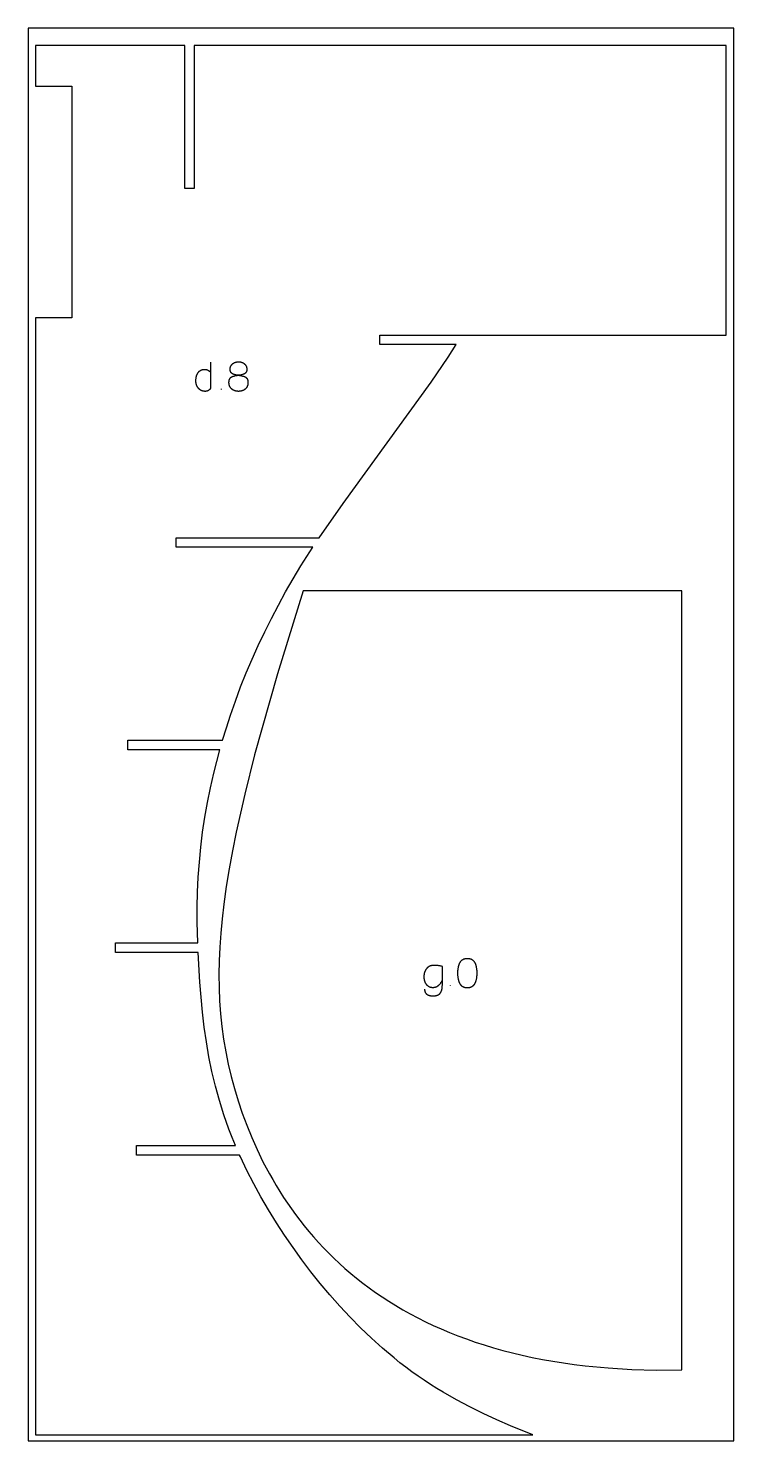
# Model space of a CAD drawing. Header units: millimetres. Extents: x 1718 to 33616, y 5029 to 7469.
# Drawn here: x 5398 to 6618, y 5029 to 7469 of the extents above; entities that cross this region are included whole.
import ezdxf

# ---------------------------------------------------------------- set-up
doc = ezdxf.new("R2010")
doc.units = ezdxf.units.MM
for name, color, linetype, true_color in [('ZZ_CORTE', 1, 'Continuous', 0xff0000), ('ZZ_GRABADO', 98, 'Continuous', 0x005600), ('ZZ_PANEL', 18, 'Continuous', 0x000000)]:
    doc.layers.add(name, color=color, linetype=linetype, true_color=true_color)

msp = doc.modelspace()

# ---------------------------------------------------------------- linework, layer by layer
at = {"layer": 'ZZ_CORTE'}
for points in [[(6138.3, 6922.7), (6006.1, 6922.7), (6006.1, 6939.2), (6148.4, 6939.2), (6605.4, 6939.2), (6605.4, 7439.2), (6518.3, 7439.2), (5685.4, 7439.2), (5685.4, 7192.2), (5668.9, 7192.2), (5668.9, 7439.2), (5410.8, 7439.2), (5410.8, 7369.2), (5473.7, 7369.2), (5473.7, 6969.2), (5410.8, 6969.2), (5410.8, 5039.2), (6270.7, 5039.2)], [(5901.6, 6589.2), (5942.7, 6648), (6095.3, 6857.9), (6124.3, 6901), (6138.3, 6922.7)], [(5890.6, 6572.7), (5654.2, 6572.7), (5654.2, 6589.2), (5901.6, 6589.2)], [(5734.4, 6239.2), (5741, 6261), (5748, 6282.6), (5756.6, 6307.1), (5765.7, 6331.5), (5775.3, 6355.6), (5785.5, 6379.5), (5796.1, 6403.2), (5807.3, 6426.7), (5818.9, 6449.9), (5831, 6472.9), (5843.5, 6495.7), (5856.5, 6518.2), (5870, 6540.4), (5890.6, 6572.7)], [(5873.6, 6497.3), (5829.2, 6354.2), (5789.7, 6214.2), (5772.7, 6146.4), (5757.9, 6080.6), (5751.5, 6048.5), (5745.7, 6017.1), (5740.8, 5986.4), (5736.6, 5956.4), (5733.6, 5931), (5731.3, 5906.2), (5729.6, 5881.9), (5728.6, 5858), (5728.2, 5834.6), (5728.5, 5811.6), (5729.4, 5789), (5731, 5766.7), (5733.3, 5744.7), (5736.2, 5722.9), (5739.8, 5701.3), (5744.1, 5679.9), (5749.1, 5658.7), (5754.9, 5637.5), (5761.3, 5616.4), (5768.4, 5595.3), (5776.2, 5574.2), (5784.8, 5553.2), (5794.2, 5532.2), (5804.3, 5511.3), (5809.7, 5500.9), (5815.3, 5490.5), (5821.1, 5480.3), (5827.1, 5470), (5833.4, 5459.8), (5839.9, 5449.7), (5846.6, 5439.7), (5853.5, 5429.7), (5860.7, 5419.9), (5868.1, 5410.1), (5875.7, 5400.4), (5883.6, 5390.8), (5891.8, 5381.3), (5900.2, 5371.9), (5908.8, 5362.7), (5917.7, 5353.6), (5926.9, 5344.5), (5936.4, 5335.7), (5946.1, 5326.9), (5956.1, 5318.3), (5966.3, 5309.9), (5976.9, 5301.6), (5987.7, 5293.5), (5998.9, 5285.5), (6010.3, 5277.7), (6022, 5270.1), (6034, 5262.7), (6046.3, 5255.5), (6058.9, 5248.4), (6071.9, 5241.6), (6085.1, 5234.9), (6098.7, 5228.5), (6112.6, 5222.3), (6126.8, 5216.3), (6141.3, 5210.5), (6156.2, 5205), (6171.4, 5199.7), (6186.9, 5194.7), (6202.8, 5189.8), (6219, 5185.3), (6235.6, 5181), (6252.5, 5177), (6269.8, 5173.2), (6287.4, 5169.8), (6305.4, 5166.6), (6323.8, 5163.7), (6342.5, 5161.1), (6361.6, 5158.7), (6401, 5155), (6441.9, 5152.6), (6484.3, 5151.4), (6528.4, 5151.7)], [(6528.4, 5151.7), (6528.4, 5254), (6528.4, 5270.5), (6528.4, 6497.3), (5873.6, 6497.3)], [(5763.9, 5522.7), (5585.4, 5522.7), (5585.4, 5539.2), (5756.8, 5539.2)], [(6270.7, 5039.2), (6232.4, 5055.1), (6208.6, 5065.5), (6185, 5076.4), (6161.7, 5087.9), (6138.7, 5100), (6116.1, 5112.9), (6105, 5119.6), (6094, 5126.5), (6083.1, 5133.6), (6072.4, 5140.9), (6061.8, 5148.4), (6051.4, 5156.2), (6041.1, 5164.1), (6030.9, 5172.2), (6011.1, 5188.9), (5991.8, 5206.3), (5973.1, 5224.3), (5955, 5242.8), (5937.3, 5261.8), (5920.1, 5281.2), (5903.4, 5301.1), (5887.3, 5321.3), (5871.6, 5341.9), (5856.4, 5362.9), (5841.6, 5384.2), (5827.5, 5405.9), (5813.8, 5428), (5800.7, 5450.3), (5788.2, 5473.1), (5776.4, 5496.2), (5765.3, 5519.6), (5763.9, 5522.7)]]:
    msp.add_lwpolyline(points, dxfattribs=at)
for points in [[(5729.6, 6222.7, 0), (5570.6, 6222.7, 0), (5570.6, 6239.2, 0), (5734.4, 6239.2, 0)], [(5691.5, 5889.2, 0), (5690.7, 5925.1, 0), (5690.6, 5951.1, 0), (5691.2, 5977, 0), (5692.4, 6003, 0), (5694.3, 6028.9, 0), (5696.8, 6054.8, 0), (5700, 6080.6, 0), (5703.9, 6106.2, 0), (5708.4, 6131.8, 0), (5713.5, 6157.3, 0), (5719.3, 6182.7, 0), (5724.3, 6202.7, 0), (5729.6, 6222.7, 0)], [(5692.2, 5872.7, 0), (5549.5, 5872.7, 0), (5549.5, 5889.2, 0), (5691.5, 5889.2, 0)], [(5756.8, 5539.2, 0), (5751, 5553.3, 0), (5745.5, 5567.6, 0), (5736.9, 5592, 0), (5729.1, 5616.8, 0), (5722.2, 5641.8, 0), (5716.1, 5667.1, 0), (5710.9, 5692.5, 0), (5706.4, 5718.1, 0), (5702.7, 5743.8, 0), (5699.6, 5769.6, 0), (5697.2, 5795.4, 0), (5695.1, 5821.3, 0), (5692.2, 5872.7, 0)]]:
    msp.add_polyline3d(points, dxfattribs=at)
at = {"layer": 'ZZ_GRABADO'}
for points in [[(5713.8, 6892.4), (5713.7, 6847.6)], [(5713.7, 6847.6), (5713.5, 6847.2), (5713.3, 6846.9), (5713.1, 6846.6), (5712.9, 6846.3), (5712.7, 6846), (5712.4, 6845.7), (5712.2, 6845.4), (5712, 6845.2), (5711.7, 6844.9), (5711.4, 6844.7), (5711.2, 6844.4), (5710.9, 6844.2), (5710.8, 6844.1), (5710.6, 6844), (5710.5, 6843.9), (5710.4, 6843.8), (5710.2, 6843.7), (5710.1, 6843.6), (5709.9, 6843.5), (5709.8, 6843.4), (5709.6, 6843.3), (5709.5, 6843.2), (5709.3, 6843.2), (5709.2, 6843.1), (5709, 6843), (5708.9, 6842.9), (5708.7, 6842.9), (5708.6, 6842.8), (5708.4, 6842.7), (5708.3, 6842.7), (5708.1, 6842.6), (5707.9, 6842.6), (5707.8, 6842.5), (5707.6, 6842.5), (5707.3, 6842.4), (5706.9, 6842.3), (5706.6, 6842.2), (5706.2, 6842.2), (5705.9, 6842.1), (5705.5, 6842.1), (5705.1, 6842), (5704.7, 6842), (5704.4, 6842), (5703.9, 6842), (5703.5, 6842), (5703, 6842.1), (5702.6, 6842.1), (5702.1, 6842.2), (5701.7, 6842.2), (5701.3, 6842.3), (5700.9, 6842.4), (5700.4, 6842.5), (5700, 6842.6), (5699.6, 6842.7), (5699.2, 6842.8), (5698.9, 6842.9), (5698.5, 6843.1), (5698.1, 6843.2), (5697.7, 6843.4), (5697.3, 6843.6), (5697, 6843.8), (5696.6, 6844), (5696.3, 6844.2), (5695.9, 6844.4), (5695.6, 6844.6), (5695.2, 6844.9), (5694.9, 6845.1), (5694.6, 6845.4), (5694.3, 6845.7), (5694, 6846), (5693.7, 6846.3), (5693.3, 6846.6), (5693.1, 6846.9), (5692.8, 6847.2), (5692.5, 6847.5), (5692.2, 6847.9), (5692, 6848.2), (5691.7, 6848.5), (5691.5, 6848.9), (5691.3, 6849.2), (5691, 6849.6), (5690.8, 6849.9), (5690.6, 6850.3), (5690.4, 6850.6), (5690.2, 6851), (5690.1, 6851.4), (5689.9, 6851.7), (5689.7, 6852.1), (5689.6, 6852.5), (5689.4, 6852.9), (5689.3, 6853.3), (5689.2, 6853.7), (5689.1, 6854.1), (5688.9, 6854.5), (5688.8, 6854.9), (5688.7, 6855.3), (5688.7, 6855.8), (5688.6, 6856.2), (5688.5, 6856.6), (5688.4, 6857.1), (5688.4, 6857.5), (5688.3, 6857.9), (5688.3, 6858.4), (5688.3, 6858.8), (5688.3, 6859.3), (5688.2, 6859.8), (5688.2, 6860.2), (5688.3, 6861.2), (5688.3, 6862.2), (5688.4, 6863.2), (5688.5, 6864.1), (5688.6, 6865), (5688.7, 6865.9), (5688.9, 6866.8), (5689, 6867.2), (5689.1, 6867.6), (5689.2, 6868.1), (5689.3, 6868.5), (5689.4, 6868.9), (5689.6, 6869.3), (5689.7, 6869.7), (5689.8, 6870), (5690, 6870.4), (5690.2, 6870.8), (5690.3, 6871.2), (5690.5, 6871.5), (5690.7, 6871.9), (5690.8, 6872.3), (5691, 6872.6), (5691.2, 6872.9), (5691.4, 6873.3), (5691.6, 6873.6), (5691.9, 6874), (5692.1, 6874.4), (5692.4, 6874.7), (5692.7, 6875.1), (5693, 6875.4), (5693.3, 6875.8), (5693.6, 6876.1), (5693.9, 6876.4), (5694.2, 6876.7), (5694.5, 6877), (5694.8, 6877.2), (5695.1, 6877.5), (5695.5, 6877.7), (5695.8, 6877.9), (5696.2, 6878.2), (5696.6, 6878.4), (5696.9, 6878.6), (5697.3, 6878.7), (5697.7, 6878.9), (5698.1, 6879.1), (5698.5, 6879.2), (5698.9, 6879.3), (5699.3, 6879.4), (5699.7, 6879.5), (5700.2, 6879.6), (5700.6, 6879.7), (5701, 6879.8), (5701.5, 6879.8), (5701.9, 6879.9), (5702.4, 6879.9), (5702.9, 6879.9), (5703.4, 6879.9), (5703.8, 6879.9), (5704.1, 6879.9), (5704.5, 6879.9), (5704.9, 6879.9), (5705.3, 6879.8), (5705.6, 6879.8), (5706, 6879.7), (5706.3, 6879.6), (5706.7, 6879.5), (5707.1, 6879.4), (5707.4, 6879.3), (5707.7, 6879.2), (5708.1, 6879.1), (5708.4, 6879), (5708.7, 6878.8), (5709.1, 6878.7), (5709.4, 6878.5), (5709.7, 6878.3), (5710, 6878.2), (5710.3, 6878), (5710.6, 6877.8), (5710.9, 6877.6), (5711.2, 6877.3), (5711.5, 6877.1), (5711.8, 6876.9), (5712.1, 6876.6), (5712.4, 6876.4), (5712.7, 6876.1), (5712.9, 6875.8), (5713.2, 6875.5), (5713.5, 6875.2), (5713.7, 6874.9)], [(5732.7, 6845.4), (5732.7, 6846.4)], [(6114.5, 5848.6), (6113.2, 5848.9), (6112, 5849.2), (6110.8, 5849.4), (6109.6, 5849.7), (6108.4, 5849.9), (6107.3, 5850), (6106.1, 5850.2), (6105, 5850.3), (6103.9, 5850.4), (6102.7, 5850.4), (6101.6, 5850.4), (6100.6, 5850.4), (6099.5, 5850.4), (6098.4, 5850.3), (6097.4, 5850.2), (6096, 5850), (6095.6, 5850), (6095.2, 5849.9), (6094.8, 5849.8), (6094.5, 5849.7), (6094.1, 5849.6), (6093.8, 5849.5), (6093.4, 5849.4), (6093.1, 5849.3), (6092.7, 5849.1), (6092.4, 5849), (6092, 5848.8), (6091.7, 5848.6), (6091.4, 5848.5), (6091, 5848.3), (6090.7, 5848.1), (6090.4, 5847.9), (6090.1, 5847.6), (6089.8, 5847.4), (6089.5, 5847.1), (6089.2, 5846.9), (6088.9, 5846.6), (6088.6, 5846.3), (6088.3, 5846.1), (6088, 5845.8), (6087.7, 5845.4), (6087.5, 5845.1), (6087.2, 5844.8), (6086.9, 5844.5), (6086.6, 5844.1), (6086.4, 5843.7), (6086.1, 5843.4), (6085.9, 5843), (6085.7, 5842.7), (6085.5, 5842.4), (6085.3, 5842), (6085.1, 5841.7), (6084.9, 5841.3), (6084.7, 5841), (6084.5, 5840.6), (6084.4, 5840.3), (6084.2, 5839.9), (6084.1, 5839.5), (6083.9, 5839.1), (6083.8, 5838.8), (6083.7, 5838.4), (6083.5, 5838), (6083.4, 5837.6), (6083.3, 5837.2), (6083.2, 5836.8), (6083.1, 5836.4), (6083, 5836), (6083, 5835.5), (6082.9, 5835.1), (6082.8, 5834.7), (6082.8, 5834.3), (6082.7, 5833.4), (6082.6, 5832.5), (6082.5, 5831.6), (6082.5, 5830.6), (6082.5, 5829.7), (6082.6, 5828.8), (6082.6, 5828.3), (6082.7, 5827.9), (6082.7, 5827.4), (6082.8, 5827), (6082.8, 5826.5), (6082.9, 5826.1), (6083, 5825.7), (6083.1, 5825.2), (6083.2, 5824.8), (6083.3, 5824.4), (6083.4, 5824), (6083.5, 5823.6), (6083.6, 5823.2), (6083.8, 5822.8), (6083.9, 5822.4), (6084.1, 5822.1), (6084.2, 5821.7), (6084.4, 5821.3), (6084.6, 5820.9), (6084.7, 5820.6), (6084.9, 5820.2), (6085.1, 5819.9), (6085.3, 5819.5), (6085.5, 5819.2), (6085.8, 5818.9), (6086, 5818.5), (6086.2, 5818.2), (6086.5, 5817.9), (6086.7, 5817.5), (6087, 5817.2), (6087.3, 5816.9), (6087.6, 5816.6), (6087.9, 5816.3), (6088.2, 5816), (6088.5, 5815.7), (6088.8, 5815.4), (6089.1, 5815.2), (6089.5, 5814.9), (6089.8, 5814.7), (6090.1, 5814.5), (6090.5, 5814.3), (6090.8, 5814.1), (6091.2, 5813.9), (6091.5, 5813.7), (6091.9, 5813.5), (6092.3, 5813.4), (6092.7, 5813.2), (6093.1, 5813.1), (6093.5, 5813), (6093.9, 5812.9), (6094.3, 5812.8), (6094.7, 5812.7), (6095.1, 5812.6), (6095.5, 5812.5), (6096, 5812.5), (6096.4, 5812.4), (6096.8, 5812.4), (6097.3, 5812.3), (6097.7, 5812.3), (6098.2, 5812.3), (6098.5, 5812.3), (6098.8, 5812.3), (6099.1, 5812.3), (6099.4, 5812.4), (6099.7, 5812.4), (6100, 5812.4), (6100.3, 5812.5), (6100.6, 5812.5), (6100.9, 5812.6), (6101.2, 5812.6), (6101.5, 5812.7), (6101.8, 5812.8), (6102.1, 5812.8), (6102.4, 5812.9), (6102.7, 5813), (6103, 5813.1), (6103.3, 5813.2), (6103.5, 5813.3), (6103.8, 5813.4), (6104.1, 5813.5), (6104.4, 5813.7), (6104.6, 5813.8), (6104.9, 5813.9), (6105.2, 5814.1), (6105.5, 5814.2), (6105.7, 5814.4), (6106, 5814.5), (6106.2, 5814.7), (6106.5, 5814.9), (6106.8, 5815.1), (6107, 5815.3), (6107.3, 5815.4), (6107.5, 5815.6), (6107.8, 5815.8), (6108, 5816.1), (6108.3, 5816.3), (6108.8, 5816.7), (6109.3, 5817.2), (6109.7, 5817.7), (6110.2, 5818.2), (6110.7, 5818.8), (6111.1, 5819.3), (6111.6, 5819.9), (6112, 5820.6), (6112.4, 5821.2), (6112.8, 5821.9), (6113.3, 5822.6), (6113.7, 5823.3), (6114.1, 5824), (6114.5, 5824.8)], [(6114.5, 5817.2), (6114.5, 5848.6)], [(6083.8, 5809.3), (6083.8, 5809), (6083.8, 5808.6), (6083.8, 5808.2), (6083.8, 5807.9), (6083.8, 5807.5), (6083.9, 5807.2), (6083.9, 5806.8), (6084, 5806.5), (6084, 5806.2), (6084.1, 5805.9), (6084.2, 5805.5), (6084.3, 5805.2), (6084.4, 5804.9), (6084.5, 5804.6), (6084.6, 5804.3), (6084.8, 5804), (6084.9, 5803.8), (6085, 5803.5), (6085.2, 5803.2), (6085.4, 5803), (6085.5, 5802.7), (6085.7, 5802.5), (6085.9, 5802.2), (6086.1, 5802), (6086.3, 5801.7), (6086.5, 5801.5), (6086.8, 5801.3), (6087, 5801.1), (6087.2, 5800.9), (6087.5, 5800.7), (6087.8, 5800.5), (6088, 5800.3), (6088.3, 5800.1), (6088.5, 5800), (6088.8, 5799.8), (6089, 5799.7), (6089.3, 5799.5), (6089.5, 5799.4), (6089.8, 5799.3), (6090.1, 5799.1), (6090.3, 5799), (6090.6, 5798.9), (6090.9, 5798.8), (6091.2, 5798.7), (6091.5, 5798.6), (6091.8, 5798.5), (6092.1, 5798.4), (6092.4, 5798.3), (6092.7, 5798.2), (6093.1, 5798.1), (6093.4, 5798.1), (6093.7, 5798), (6094.4, 5797.9), (6095.1, 5797.8), (6095.8, 5797.7), (6096.6, 5797.7), (6097.3, 5797.7), (6098.1, 5797.6), (6098.7, 5797.7), (6099.2, 5797.7), (6099.8, 5797.7), (6100.3, 5797.7), (6100.9, 5797.8), (6101.4, 5797.8), (6101.9, 5797.9), (6102.4, 5798), (6102.9, 5798.1), (6103.4, 5798.2), (6103.9, 5798.3), (6104.3, 5798.4), (6104.8, 5798.5), (6105.2, 5798.7), (6105.7, 5798.8), (6106.1, 5799), (6106.5, 5799.2), (6106.9, 5799.4), (6107.3, 5799.6), (6107.6, 5799.8), (6108, 5800), (6108.2, 5800.1), (6108.4, 5800.2), (6108.5, 5800.3), (6108.7, 5800.4), (6108.9, 5800.6), (6109, 5800.7), (6109.2, 5800.8), (6109.4, 5800.9), (6109.5, 5801.1), (6109.7, 5801.2), (6109.8, 5801.4), (6110, 5801.5), (6110.1, 5801.6), (6110.3, 5801.8), (6110.4, 5801.9), (6110.5, 5802.1), (6110.7, 5802.2), (6110.8, 5802.4), (6110.9, 5802.6), (6111.1, 5802.7), (6111.2, 5802.9), (6111.3, 5803.1), (6111.5, 5803.3), (6111.7, 5803.6), (6111.9, 5803.9), (6112, 5804.3), (6112.2, 5804.6), (6112.4, 5804.9), (6112.5, 5805.3), (6112.7, 5805.6), (6112.8, 5806), (6113, 5806.4), (6113.1, 5806.8), (6113.2, 5807.2), (6113.4, 5807.6), (6113.5, 5808), (6113.6, 5808.4), (6113.7, 5808.9), (6113.8, 5809.3), (6113.9, 5809.8), (6114, 5810.7), (6114.2, 5811.7), (6114.3, 5812.7), (6114.4, 5813.8), (6114.4, 5814.9), (6114.5, 5816), (6114.5, 5817.2)], [(6128.5, 5814.8), (6128.5, 5815.9)]]:
    msp.add_lwpolyline(points, dxfattribs=at)
for points in [[(5761.6, 6869.8), (5760.1, 6869.9), (5758.6, 6870.1), (5757.9, 6870.2), (5757.2, 6870.3), (5756.6, 6870.5), (5756, 6870.6), (5755.4, 6870.8), (5754.8, 6870.9), (5754.3, 6871.1), (5753.8, 6871.3), (5753.5, 6871.3), (5753.3, 6871.4), (5753, 6871.5), (5752.8, 6871.6), (5752.6, 6871.7), (5752.4, 6871.8), (5752.2, 6871.9), (5752, 6872.1), (5751.7, 6872.2), (5751.4, 6872.4), (5751.2, 6872.6), (5750.9, 6872.7), (5750.7, 6872.9), (5750.4, 6873.1), (5750.2, 6873.3), (5750.1, 6873.4), (5750, 6873.5), (5749.9, 6873.6), (5749.8, 6873.7), (5749.7, 6873.8), (5749.6, 6873.9), (5749.5, 6874), (5749.4, 6874.1), (5749.3, 6874.3), (5749.2, 6874.4), (5749.2, 6874.5), (5749.1, 6874.6), (5749, 6874.7), (5748.9, 6874.8), (5748.8, 6875), (5748.8, 6875.1), (5748.7, 6875.2), (5748.6, 6875.3), (5748.5, 6875.5), (5748.5, 6875.6), (5748.4, 6875.7), (5748.4, 6875.9), (5748.3, 6876), (5748.2, 6876.1), (5748.1, 6876.4), (5748, 6876.7), (5747.9, 6877), (5747.9, 6877.3), (5747.8, 6877.6), (5747.7, 6877.9), (5747.7, 6878.2), (5747.6, 6878.5), (5747.6, 6878.8), (5747.5, 6879.1), (5747.5, 6879.5), (5747.5, 6879.8), (5747.5, 6880.2), (5747.5, 6880.5), (5747.5, 6880.9), (5747.5, 6881.2), (5747.6, 6881.6), (5747.6, 6881.9), (5747.7, 6882.2), (5747.7, 6882.6), (5747.8, 6882.9), (5747.8, 6883.2), (5747.9, 6883.5), (5748, 6883.8), (5748.1, 6884.1), (5748.2, 6884.5), (5748.3, 6884.8), (5748.5, 6885.1), (5748.6, 6885.4), (5748.7, 6885.6), (5748.9, 6885.9), (5749, 6886.2), (5749.2, 6886.5), (5749.4, 6886.8), (5749.6, 6887), (5749.7, 6887.3), (5749.9, 6887.6), (5750.2, 6887.8), (5750.4, 6888.1), (5750.6, 6888.3), (5750.8, 6888.6), (5751.1, 6888.8), (5751.3, 6889.1), (5751.6, 6889.3), (5751.8, 6889.5), (5752.1, 6889.8), (5752.4, 6890), (5752.6, 6890.2), (5752.9, 6890.4), (5753.2, 6890.6), (5753.5, 6890.7), (5753.8, 6890.9), (5754, 6891.1), (5754.3, 6891.3), (5754.6, 6891.4), (5754.9, 6891.6), (5755.2, 6891.7), (5755.5, 6891.8), (5755.8, 6892), (5756.1, 6892.1), (5756.4, 6892.2), (5756.8, 6892.3), (5757.1, 6892.4), (5757.4, 6892.5), (5757.7, 6892.6), (5758.1, 6892.7), (5758.4, 6892.7), (5758.7, 6892.8), (5759.1, 6892.9), (5759.4, 6892.9), (5759.7, 6893), (5760.1, 6893), (5760.4, 6893), (5760.8, 6893.1), (5761.1, 6893.1), (5761.5, 6893.1), (5761.9, 6893.1), (5762.2, 6893.1), (5762.6, 6893.1), (5763, 6893.1), (5763.4, 6893), (5763.7, 6893), (5764.1, 6893), (5764.4, 6892.9), (5764.8, 6892.9), (5765.1, 6892.8), (5765.5, 6892.8), (5765.8, 6892.7), (5766.1, 6892.6), (5766.5, 6892.5), (5766.8, 6892.4), (5767.1, 6892.3), (5767.4, 6892.2), (5767.7, 6892.1), (5768.1, 6892), (5768.4, 6891.9), (5768.7, 6891.7), (5769, 6891.6), (5769.3, 6891.4), (5769.6, 6891.3), (5769.8, 6891.1), (5770.1, 6891), (5770.4, 6890.8), (5770.7, 6890.6), (5771, 6890.4), (5771.2, 6890.2), (5771.5, 6890), (5771.8, 6889.8), (5772, 6889.6), (5772.3, 6889.4), (5772.5, 6889.2), (5772.8, 6888.9), (5773, 6888.7), (5773.3, 6888.4), (5773.5, 6888.2), (5773.7, 6887.9), (5773.9, 6887.6), (5774.1, 6887.4), (5774.3, 6887.1), (5774.5, 6886.8), (5774.7, 6886.6), (5774.8, 6886.3), (5775, 6886), (5775.2, 6885.7), (5775.3, 6885.4), (5775.4, 6885.1), (5775.6, 6884.8), (5775.7, 6884.5), (5775.8, 6884.2), (5775.9, 6883.8), (5776, 6883.5), (5776, 6883.2), (5776.1, 6882.8), (5776.2, 6882.5), (5776.2, 6882.2), (5776.3, 6881.8), (5776.3, 6881.5), (5776.4, 6881.1), (5776.4, 6880.8), (5776.4, 6880.4), (5776.4, 6880), (5776.4, 6879.7), (5776.4, 6879.4), (5776.4, 6879.1), (5776.3, 6878.8), (5776.3, 6878.6), (5776.3, 6878.3), (5776.2, 6878), (5776.2, 6877.7), (5776.1, 6877.5), (5776, 6877.2), (5776, 6877), (5775.9, 6876.7), (5775.8, 6876.5), (5775.7, 6876.2), (5775.6, 6876), (5775.5, 6875.7), (5775.4, 6875.5), (5775.2, 6875.3), (5775.1, 6875.1), (5775, 6874.9), (5774.8, 6874.6), (5774.6, 6874.4), (5774.5, 6874.2), (5774.3, 6874), (5774.1, 6873.8), (5774, 6873.7), (5773.8, 6873.5), (5773.6, 6873.3), (5773.4, 6873.1), (5773.2, 6872.9), (5772.9, 6872.8), (5772.7, 6872.6), (5772.5, 6872.5), (5772.2, 6872.3), (5772, 6872.2), (5771.7, 6872), (5771.5, 6871.9), (5771.2, 6871.7), (5770.9, 6871.6), (5770.6, 6871.5), (5770.3, 6871.4), (5770, 6871.2), (5769.7, 6871.1), (5769.4, 6871), (5769.1, 6870.9), (5768.8, 6870.8), (5768.4, 6870.7), (5768.1, 6870.6), (5767.4, 6870.5), (5766.7, 6870.3), (5765.9, 6870.2), (5765.1, 6870.1), (5764.3, 6870), (5763.4, 6869.9), (5762.5, 6869.8), (5761.6, 6869.8), (5763.7, 6869.5), (5765.7, 6869.2), (5767.4, 6868.9), (5768.9, 6868.5), (5769.6, 6868.4), (5770.3, 6868.2), (5770.9, 6868), (5771.5, 6867.8), (5772, 6867.7), (5772.3, 6867.6), (5772.5, 6867.5), (5772.7, 6867.4), (5772.9, 6867.3), (5773.1, 6867.2), (5773.3, 6867.1), (5773.6, 6866.9), (5773.8, 6866.8), (5773.9, 6866.7), (5774.1, 6866.6), (5774.2, 6866.5), (5774.4, 6866.4), (5774.5, 6866.3), (5774.6, 6866.2), (5774.8, 6866.1), (5774.9, 6866), (5775.1, 6865.9), (5775.2, 6865.8), (5775.3, 6865.7), (5775.4, 6865.6), (5775.6, 6865.4), (5775.7, 6865.3), (5775.8, 6865.2), (5775.9, 6865.1), (5776, 6864.9), (5776.1, 6864.8), (5776.2, 6864.7), (5776.3, 6864.5), (5776.4, 6864.4), (5776.5, 6864.3), (5776.6, 6864.1), (5776.7, 6864), (5776.8, 6863.8), (5776.9, 6863.7), (5777, 6863.5), (5777.1, 6863.4), (5777.2, 6863.2), (5777.2, 6863.1), (5777.3, 6862.9), (5777.4, 6862.7), (5777.5, 6862.6), (5777.5, 6862.4), (5777.6, 6862.2), (5777.7, 6861.9), (5777.8, 6861.6), (5777.9, 6861.2), (5778, 6860.8), (5778.1, 6860.5), (5778.2, 6860.1), (5778.3, 6859.7), (5778.3, 6859.3), (5778.4, 6858.9), (5778.4, 6858.5), (5778.4, 6858), (5778.4, 6857.6), (5778.4, 6857.2), (5778.4, 6856.7), (5778.4, 6856.3), (5778.4, 6855.9), (5778.4, 6855.5), (5778.3, 6855.1), (5778.3, 6854.7), (5778.2, 6854.3), (5778.1, 6853.9), (5778.1, 6853.5), (5778, 6853.1), (5777.9, 6852.7), (5777.8, 6852.4), (5777.6, 6852), (5777.5, 6851.6), (5777.4, 6851.3), (5777.2, 6850.9), (5777.1, 6850.6), (5776.9, 6850.2), (5776.7, 6849.9), (5776.6, 6849.6), (5776.4, 6849.2), (5776.2, 6848.9), (5775.9, 6848.6), (5775.7, 6848.3), (5775.5, 6848), (5775.3, 6847.7), (5775, 6847.4), (5774.7, 6847.1), (5774.5, 6846.8), (5774.2, 6846.6), (5773.9, 6846.3), (5773.6, 6846), (5773.3, 6845.8), (5773, 6845.5), (5772.7, 6845.3), (5772.4, 6845.1), (5772.1, 6844.9), (5771.8, 6844.7), (5771.5, 6844.5), (5771.1, 6844.3), (5770.8, 6844.1), (5770.5, 6843.9), (5770.1, 6843.7), (5769.8, 6843.6), (5769.4, 6843.4), (5769.1, 6843.3), (5768.7, 6843.2), (5768.4, 6843), (5768, 6842.9), (5767.6, 6842.8), (5767.3, 6842.7), (5766.9, 6842.6), (5766.5, 6842.5), (5766.1, 6842.4), (5765.7, 6842.3), (5765.3, 6842.3), (5764.9, 6842.2), (5764.5, 6842.2), (5764.1, 6842.1), (5763.7, 6842.1), (5763.2, 6842.1), (5762.8, 6842), (5762.4, 6842), (5761.9, 6842), (5761.5, 6842), (5761.1, 6842), (5760.6, 6842.1), (5760.2, 6842.1), (5759.8, 6842.1), (5759.4, 6842.2), (5759, 6842.2), (5758.6, 6842.3), (5758.2, 6842.3), (5757.8, 6842.4), (5757.4, 6842.5), (5757, 6842.6), (5756.6, 6842.7), (5756.2, 6842.8), (5755.9, 6842.9), (5755.5, 6843), (5755.1, 6843.2), (5754.8, 6843.3), (5754.4, 6843.5), (5754.1, 6843.6), (5753.7, 6843.8), (5753.4, 6843.9), (5753.1, 6844.1), (5752.7, 6844.3), (5752.4, 6844.5), (5752.1, 6844.7), (5751.8, 6844.9), (5751.5, 6845.1), (5751.2, 6845.4), (5750.9, 6845.6), (5750.6, 6845.8), (5750.3, 6846.1), (5750, 6846.4), (5749.7, 6846.6), (5749.4, 6846.9), (5749.2, 6847.2), (5748.9, 6847.5), (5748.7, 6847.8), (5748.4, 6848.1), (5748.2, 6848.4), (5748, 6848.7), (5747.8, 6849), (5747.6, 6849.4), (5747.4, 6849.7), (5747.2, 6850), (5747, 6850.4), (5746.8, 6850.7), (5746.7, 6851), (5746.5, 6851.4), (5746.4, 6851.8), (5746.3, 6852.1), (5746.2, 6852.5), (5746.1, 6852.9), (5746, 6853.2), (5745.9, 6853.6), (5745.8, 6854), (5745.7, 6854.4), (5745.7, 6854.8), (5745.6, 6855.2), (5745.6, 6855.6), (5745.5, 6856.1), (5745.5, 6856.5), (5745.5, 6856.9), (5745.5, 6857.3), (5745.5, 6857.8), (5745.5, 6858.2), (5745.5, 6858.6), (5745.6, 6859.1), (5745.6, 6859.5), (5745.7, 6859.9), (5745.7, 6860.2), (5745.8, 6860.6), (5745.9, 6861), (5746, 6861.4), (5746.1, 6861.7), (5746.2, 6862.1), (5746.3, 6862.4), (5746.4, 6862.7), (5746.5, 6862.9), (5746.5, 6863), (5746.6, 6863.2), (5746.7, 6863.3), (5746.8, 6863.5), (5746.8, 6863.6), (5746.9, 6863.8), (5747, 6863.9), (5747.1, 6864.1), (5747.2, 6864.2), (5747.3, 6864.4), (5747.4, 6864.5), (5747.5, 6864.6), (5747.6, 6864.8), (5747.7, 6864.9), (5747.8, 6865), (5747.9, 6865.1), (5748, 6865.3), (5748.1, 6865.4), (5748.2, 6865.5), (5748.3, 6865.6), (5748.4, 6865.7), (5748.5, 6865.8), (5748.7, 6866), (5748.8, 6866.1), (5748.9, 6866.2), (5749, 6866.3), (5749.2, 6866.4), (5749.3, 6866.5), (5749.4, 6866.6), (5749.6, 6866.7), (5749.7, 6866.8), (5749.8, 6866.8), (5750, 6866.9), (5750.1, 6867), (5750.3, 6867.1), (5750.5, 6867.2), (5750.6, 6867.3), (5750.8, 6867.4), (5751, 6867.4), (5751.2, 6867.5), (5751.5, 6867.6), (5752, 6867.8), (5752.5, 6868), (5753.1, 6868.1), (5753.7, 6868.3), (5754.4, 6868.5), (5755.9, 6868.8), (5757.6, 6869.1), (5759.5, 6869.4)], [(6141.4, 5837), (6141.4, 5838.5), (6141.4, 5840.1), (6141.5, 5841.5), (6141.6, 5843), (6141.8, 5844.3), (6141.9, 5845.7), (6142.2, 5846.9), (6142.4, 5848.2), (6142.5, 5848.8), (6142.7, 5849.3), (6142.8, 5849.9), (6143, 5850.5), (6143.1, 5851), (6143.3, 5851.5), (6143.5, 5852.1), (6143.7, 5852.6), (6143.9, 5853.1), (6144.1, 5853.5), (6144.3, 5854), (6144.5, 5854.5), (6144.7, 5854.9), (6145, 5855.3), (6145.2, 5855.7), (6145.5, 5856.2), (6145.7, 5856.5), (6146, 5856.9), (6146.3, 5857.3), (6146.5, 5857.7), (6146.8, 5858), (6147.1, 5858.3), (6147.4, 5858.6), (6147.7, 5859), (6148.1, 5859.2), (6148.4, 5859.5), (6148.7, 5859.8), (6149.1, 5860), (6149.4, 5860.3), (6149.8, 5860.5), (6150.2, 5860.7), (6150.6, 5860.9), (6150.9, 5861.1), (6151.3, 5861.3), (6151.7, 5861.5), (6152.1, 5861.6), (6152.6, 5861.8), (6153, 5861.9), (6153.4, 5862), (6153.9, 5862.1), (6154.3, 5862.2), (6154.8, 5862.3), (6155.2, 5862.4), (6155.7, 5862.4), (6156.2, 5862.5), (6156.7, 5862.5), (6157.2, 5862.5), (6157.7, 5862.5), (6158.2, 5862.5), (6158.7, 5862.5), (6159.2, 5862.5), (6159.7, 5862.4), (6160.1, 5862.4), (6160.6, 5862.3), (6161.1, 5862.2), (6161.5, 5862.1), (6162, 5862), (6162.4, 5861.9), (6162.8, 5861.8), (6163.2, 5861.6), (6163.6, 5861.5), (6164, 5861.3), (6164.4, 5861.1), (6164.8, 5860.9), (6165.2, 5860.7), (6165.6, 5860.5), (6165.9, 5860.3), (6166.3, 5860), (6166.6, 5859.8), (6167, 5859.5), (6167.3, 5859.2), (6167.6, 5859), (6167.9, 5858.6), (6168.2, 5858.3), (6168.5, 5858), (6168.8, 5857.7), (6169.1, 5857.3), (6169.4, 5856.9), (6169.7, 5856.5), (6169.9, 5856.2), (6170.2, 5855.7), (6170.4, 5855.3), (6170.6, 5854.9), (6170.9, 5854.5), (6171.1, 5854), (6171.3, 5853.5), (6171.5, 5853.1), (6171.7, 5852.6), (6171.9, 5852.1), (6172.1, 5851.5), (6172.2, 5851), (6172.4, 5850.5), (6172.6, 5849.9), (6172.7, 5849.3), (6172.8, 5848.8), (6173, 5848.2), (6173.2, 5846.9), (6173.4, 5845.7), (6173.6, 5844.3), (6173.7, 5843), (6173.9, 5841.5), (6173.9, 5840.1), (6174, 5838.5), (6174, 5837), (6174, 5834.9), (6173.9, 5833), (6173.7, 5831.1), (6173.7, 5830.2), (6173.5, 5829.3), (6173.4, 5828.5), (6173.3, 5827.6), (6173.1, 5826.8), (6173, 5826), (6172.8, 5825.2), (6172.6, 5824.5), (6172.4, 5823.7), (6172.2, 5823), (6172, 5822.3), (6171.7, 5821.6), (6171.4, 5821), (6171.2, 5820.4), (6170.9, 5819.7), (6170.6, 5819.2), (6170.3, 5818.6), (6170.1, 5818.3), (6169.9, 5818), (6169.8, 5817.8), (6169.6, 5817.5), (6169.4, 5817.3), (6169.2, 5817), (6169, 5816.8), (6168.8, 5816.5), (6168.7, 5816.3), (6168.5, 5816.1), (6168.3, 5815.8), (6168.1, 5815.6), (6167.8, 5815.4), (6167.6, 5815.2), (6167.4, 5815), (6167.2, 5814.8), (6167, 5814.6), (6166.8, 5814.4), (6166.5, 5814.2), (6166.3, 5814.1), (6166.1, 5813.9), (6165.8, 5813.7), (6165.6, 5813.6), (6165.3, 5813.4), (6165.1, 5813.3), (6164.8, 5813.1), (6164.6, 5813), (6164.3, 5812.9), (6164.1, 5812.7), (6163.8, 5812.6), (6163.5, 5812.5), (6163.3, 5812.4), (6163, 5812.3), (6162.7, 5812.2), (6162.4, 5812.1), (6162.1, 5812), (6161.8, 5812), (6161.5, 5811.9), (6161.2, 5811.8), (6160.9, 5811.8), (6160.6, 5811.7), (6160.3, 5811.7), (6160, 5811.6), (6159.7, 5811.6), (6159.4, 5811.6), (6159, 5811.5), (6158.7, 5811.5), (6158.4, 5811.5), (6157.7, 5811.5), (6157.2, 5811.5), (6156.7, 5811.5), (6156.2, 5811.5), (6155.7, 5811.6), (6155.2, 5811.6), (6154.8, 5811.7), (6154.3, 5811.8), (6153.9, 5811.9), (6153.4, 5812), (6153, 5812.1), (6152.6, 5812.2), (6152.1, 5812.4), (6151.7, 5812.5), (6151.3, 5812.7), (6150.9, 5812.9), (6150.6, 5813.1), (6150.2, 5813.3), (6149.8, 5813.5), (6149.4, 5813.7), (6149.1, 5814), (6148.7, 5814.2), (6148.4, 5814.5), (6148.1, 5814.8), (6147.7, 5815.1), (6147.4, 5815.4), (6147.1, 5815.7), (6146.8, 5816), (6146.5, 5816.4), (6146.3, 5816.7), (6146, 5817.1), (6145.7, 5817.5), (6145.5, 5817.9), (6145.2, 5818.3), (6145, 5818.7), (6144.7, 5819.1), (6144.5, 5819.5), (6144.3, 5820), (6144.1, 5820.5), (6143.9, 5820.9), (6143.7, 5821.4), (6143.5, 5821.9), (6143.3, 5822.5), (6143.1, 5823), (6143, 5823.5), (6142.8, 5824.1), (6142.7, 5824.7), (6142.5, 5825.2), (6142.4, 5825.8), (6142.2, 5827), (6141.9, 5828.3), (6141.8, 5829.6), (6141.6, 5831), (6141.5, 5832.4), (6141.4, 5833.9), (6141.4, 5835.4)]]:
    msp.add_lwpolyline(points, close=True, dxfattribs=at)
at = {"layer": 'ZZ_PANEL'}
msp.add_lwpolyline([(5398.4, 5029.2), (6618.4, 5029.2), (6618.4, 7469.2), (5398.4, 7469.2)], close=True, dxfattribs=at)

doc.saveas('drawing.dxf')
